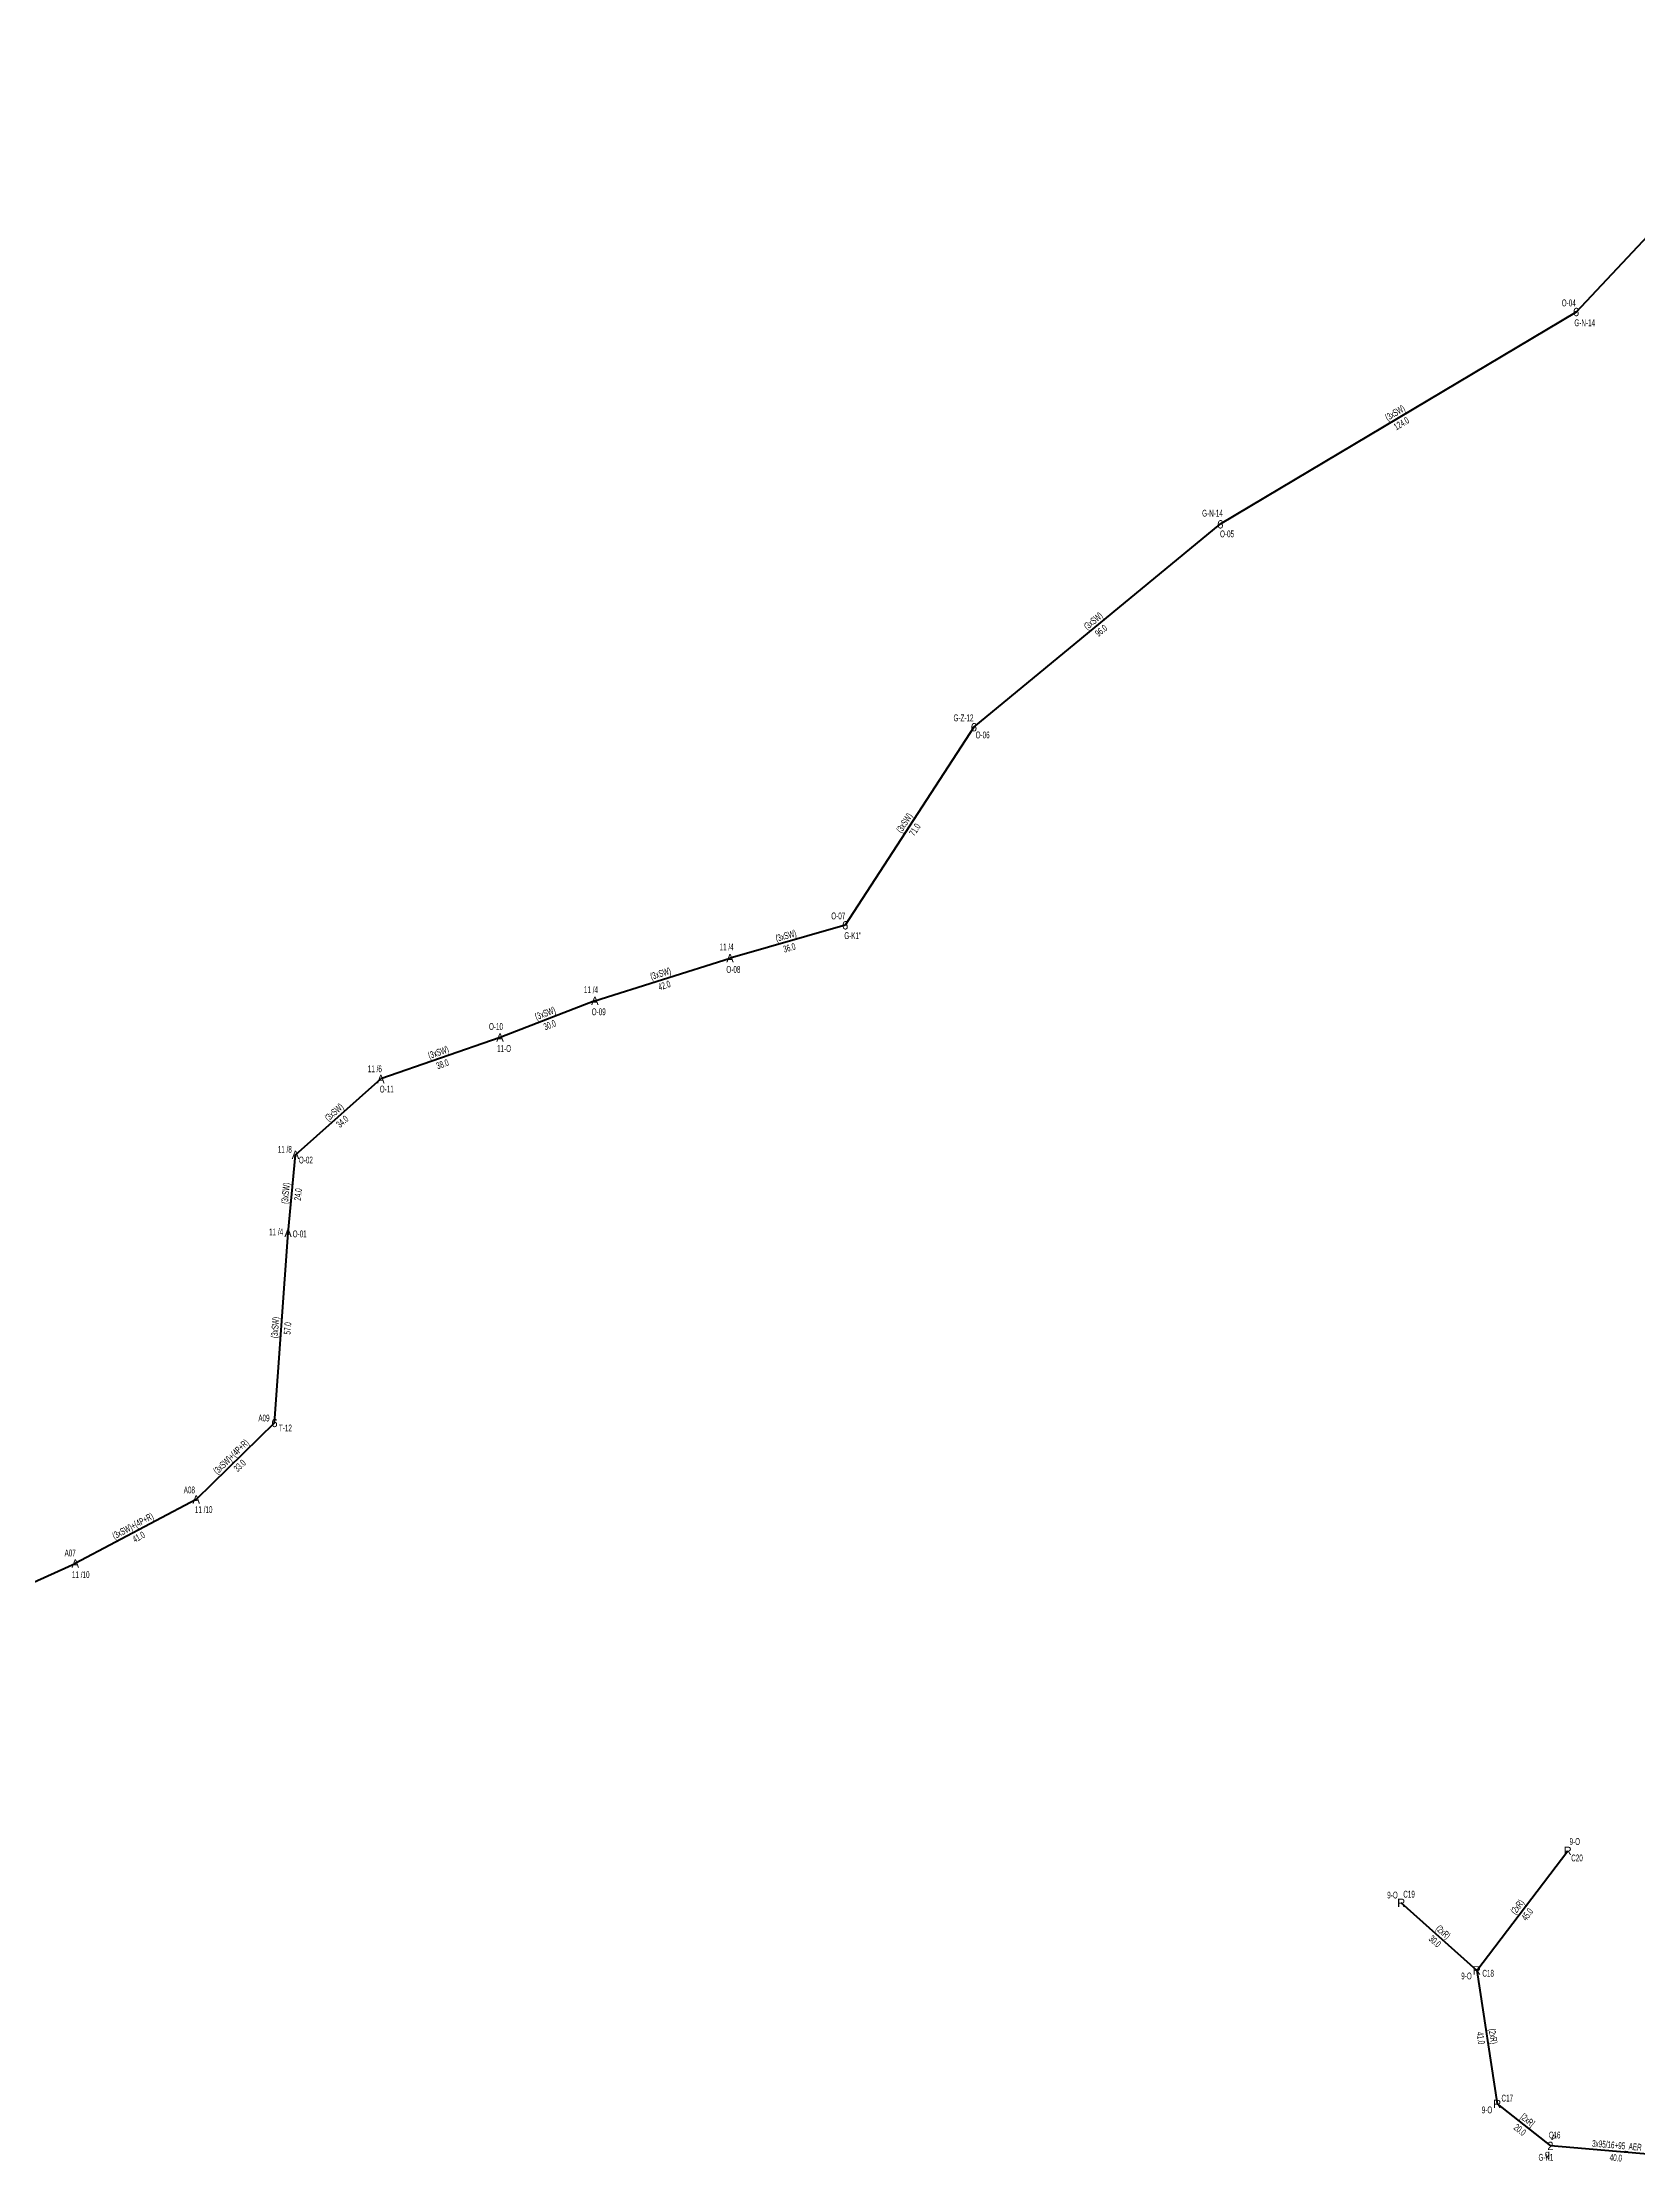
# Model space of a CAD drawing. Header units: millimetres. Extents: x 548672 to 552904, y 4175615 to 4179682.
# Drawn here: x 550205 to 550683, y 4176587 to 4177223 of the extents above; entities that cross this region are included whole.
import ezdxf
from ezdxf.enums import TextEntityAlignment as Align

# ---------------------------------------------------------------- set-up
doc = ezdxf.new("R2010")
doc.units = ezdxf.units.MM
for name, color, linetype, lineweight in [('DIREK_AG_MEVCUT', 120, 'Continuous', 25), ('DIREK_AG_YENI', 108, 'Continuous', 25), ('DIREK_ENH_MEVCUT', 6, 'Continuous', 25), ('DIREK_OG_MEVCUT', 16, 'Continuous', 25), ('HAT_AG_HAVAI_BYSK', 3, 'Continuous', 50), ('HAT_AG_HAVAI_MEVCUT', 126, 'Continuous', 50), ('HAT_AG_HAVAI_YENI', 3, 'Continuous', 50), ('HAT_OG_HAVAI_MEVCUT', 48, 'Continuous', 70)]:
    doc.layers.add(name, color=color, linetype=linetype, lineweight=lineweight)
doc.styles.add('Direk', font='B_CAD')
doc.styles.get("Standard").update_dxf_attribs({"font": 'Arial'})

msp = doc.modelspace()

# ---------------------------------------------------------------- linework, layer by layer
at = {"layer": 'HAT_AG_HAVAI_BYSK'}
msp.add_line((550641.275334, 4176604.728943), (550657.229, 4176592.154), dxfattribs=at)
at = {"layer": 'HAT_AG_HAVAI_MEVCUT'}
for q in [(550662.428293, 4176680.636058), (550612.520432, 4176665.038525), (550641.275334, 4176604.728943)]:
    msp.add_line((550635.180106, 4176644.797155), q, dxfattribs=at)
at = {"layer": 'HAT_AG_HAVAI_YENI'}
msp.add_line((550696.811, 4176588.782), (550657.229, 4176592.154), dxfattribs=at)
at = {"layer": 'HAT_OG_HAVAI_MEVCUT'}
for p, q in [((550664.94, 4177142.14), (550741, 4177223)), ((550664.94, 4177142.14), (550558.26, 4177078.47)), ((550484.38, 4177017.63), (550558.26, 4177078.47)), ((550484.38, 4177017.63), (550445.78, 4176958.21)), ((550445.78, 4176958.21), (550411.24, 4176948.35)), ((550370.71, 4176935.58), (550411.24, 4176948.35)), ((550370.71, 4176935.58), (550342.27, 4176924.58)), ((550342.27, 4176924.58), (550306.53, 4176912.12)), ((550280.93, 4176889.4), (550306.53, 4176912.12)), ((550278.71, 4176865.96), (550280.93, 4176889.4)), ((550274.66, 4176808.97), (550278.71, 4176865.96)), ((550274.66, 4176808.97), (550251.17, 4176786.05)), ((550251.17, 4176786.05), (550214.92, 4176766.83)), ((550172.2, 4176747.62), (550214.92, 4176766.83))]:
    msp.add_line(p, q, dxfattribs=at)

# ---------------------------------------------------------------- texts
at = {"layer": 'DIREK_AG_MEVCUT', "linetype": 'ByBlock', "style": 'Direk'}
for p in [(550662.428293, 4176680.636058), (550612.520432, 4176665.038525), (550635.180106, 4176644.797155)]:
    msp.add_text('R', height=2.5, dxfattribs=at).set_placement(p, align=Align.MIDDLE_CENTER)
at = {"layer": 'DIREK_AG_MEVCUT', "linetype": 'ByBlock', "width": 0.53}
for s, p in [('9-O', (550664.559041, 4176683.438581)), ('C20', (550665.214463, 4176678.517743)), ('9-O', (550609.891316, 4176667.387054)), ('C19', (550614.852097, 4176667.648762)), ('9-O', (550632.076194, 4176643.116218)), ('C18', (550638.571692, 4176643.932777))]:
    msp.add_text(s, height=2.05, dxfattribs=at).set_placement(p, align=Align.MIDDLE_CENTER)
at = {"layer": 'DIREK_AG_MEVCUT', "width": 0.53}
for s, p in [('9-O', (550638.225078, 4176602.953514)), ('C17', (550644.300237, 4176606.489614))]:
    msp.add_text(s, height=2.05, dxfattribs=at).set_placement(p, align=Align.MIDDLE_CENTER)
at = {"layer": 'DIREK_AG_MEVCUT', "style": 'Direk'}
msp.add_text('R', height=2.5, dxfattribs=at).set_placement((550641.275334, 4176604.728943), align=Align.MIDDLE_CENTER)
at = {"layer": 'DIREK_AG_YENI', "style": 'Direk'}
msp.add_text('2', height=2.5, dxfattribs=at).set_placement((550657.229, 4176592.154), align=Align.MIDDLE_CENTER)
at = {"layer": 'DIREK_AG_YENI', "width": 0.53}
for s, p in [('C16', (550658.515023, 4176595.409172)), ('G-K1', (550655.877984, 4176588.734319))]:
    msp.add_text(s, height=2.05, dxfattribs=at).set_placement(p, align=Align.MIDDLE_CENTER)
at = {"layer": 'DIREK_AG_YENI', "color": 32, "style": 'Direk'}
msp.add_text('4', height=2, rotation=158.442477, dxfattribs=at).set_placement((550658.257818, 4176594.758138), align=Align.MIDDLE_CENTER)
at = {"layer": 'DIREK_AG_YENI', "color": 4, "style": 'Direk'}
msp.add_text('q', height=2, dxfattribs=at).set_placement((550656.310412, 4176589.828877), align=Align.MIDDLE_CENTER)
at = {"layer": 'DIREK_ENH_MEVCUT', "linetype": 'ByBlock', "width": 0.53}
for s, p in [('O-04', (550662.747311, 4177144.868024)), ('G-N-14', (550667.530263, 4177138.917335)), ('G-N-14', (550555.90918, 4177081.80859)), ('O-05', (550560.275053, 4177075.608259)), ('G-Z-12', (550481.254866, 4177020.421097)), ('O-06', (550486.99045, 4177015.298573)), ('A09', (550271.484942, 4176810.442754)), ('T-12', (550277.921296, 4176807.457244))]:
    msp.add_text(s, height=2.05, dxfattribs=at).set_placement(p, align=Align.MIDDLE_CENTER)
at = {"layer": 'DIREK_ENH_MEVCUT', "linetype": 'ByBlock', "style": 'Direk'}
for p in [(550664.94, 4177142.14), (550558.26, 4177078.47), (550484.38, 4177017.63), (550274.66, 4176808.97)]:
    msp.add_text('6', height=2.5, dxfattribs=at).set_placement(p, align=Align.MIDDLE_CENTER)
at = {"layer": 'DIREK_OG_MEVCUT', "linetype": 'ByBlock', "width": 0.53}
for s, p in [('O-07', (550443.699987, 4176961.02488)), ("G-K1''", (550448.067387, 4176955.114481)), ('11 /4', (550410.226324, 4176951.726553)), ('O-08', (550412.246364, 4176944.997802)), ('11 /4', (550369.542549, 4176938.91057)), ('O-10', (550341.062446, 4176927.86509)), ('O-09', (550371.867774, 4176932.277038)), ('11-O', (550343.488303, 4176921.265667)), ('11 /6', (550304.735512, 4176915.178075)), ('O-11', (550308.301358, 4176909.101343)), ('11 /8', (550277.736052, 4176891.021128)), ('O-02', (550284.050997, 4176887.815899)), ('11 /4', (550275.134123, 4176866.256354)), ('O-01', (550282.198042, 4176865.670925)), ('A08', (550249.107093, 4176788.877439)), ('11 /10', (550253.410378, 4176782.979317)), ('A07', (550213.381722, 4176769.973836)), ('11 /10', (550216.556959, 4176763.484485))]:
    msp.add_text(s, height=2.05, dxfattribs=at).set_placement(p, align=Align.MIDDLE_CENTER)
at = {"layer": 'DIREK_OG_MEVCUT', "linetype": 'ByBlock', "style": 'Direk'}
for s, p in [('6', (550445.78, 4176958.21)), ('A', (550411.24, 4176948.35)), ('A', (550370.71, 4176935.58)), ('A', (550342.27, 4176924.58)), ('A', (550306.53, 4176912.12)), ('A', (550280.93, 4176889.4)), ('A', (550278.71, 4176865.96)), ('A', (550251.17, 4176786.05)), ('A', (550214.92, 4176766.83))]:
    msp.add_text(s, height=2.5, dxfattribs=at).set_placement(p, align=Align.MIDDLE_CENTER)
at = {"layer": 'HAT_AG_HAVAI_BYSK', "lineweight": 30, "width": 0.53}
msp.add_text('20.0', height=2.05, rotation=321.754239, dxfattribs=at).set_placement((550648.725987, 4176597.773913, 275328.6145), align=Align.TOP_CENTER)
msp.add_text('[2xR]', height=2.05, rotation=321.754239, dxfattribs=at).set_placement((550649.778347, 4176599.10903, 275328.6145), align=Align.CENTER)
at = {"layer": 'HAT_AG_HAVAI_MEVCUT', "lineweight": 30, "width": 0.53}
for rotation, p in [(52.754405, (550648.127559, 4176663.231054, 275331.214147)), (318.226313, (550624.416531, 4176655.551755, 275306.260216)), (278.649594, (550639.068053, 4176624.890881, 275320.637667))]:
    msp.add_text('(2xR)', height=2.05, rotation=rotation, dxfattribs=at).set_placement(p, align=Align.CENTER)
for s, rotation, p in [('45.0', 52.754405, (550649.480841, 4176662.202159, 275331.214147)), ('30.0', 318.226313, (550623.284007, 4176654.283925, 275306.260216)), ('41.0', 278.649594, (550637.387388, 4176624.635216, 275320.637667))]:
    msp.add_text(s, height=2.05, rotation=rotation, dxfattribs=at).set_placement(p, align=Align.TOP_CENTER)
at = {"layer": 'HAT_AG_HAVAI_YENI', "lineweight": 30, "width": 0.53}
msp.add_text('3x95/16+95_AER', height=2.05, rotation=355.129965, dxfattribs=at).set_placement((550677.091918, 4176591.314691, 275328.6145), align=Align.CENTER)
msp.add_text('40.0', height=2.05, rotation=355.129965, dxfattribs=at).set_placement((550676.947595, 4176589.620828, 275328.6145), align=Align.TOP_CENTER)
at = {"layer": 'HAT_OG_HAVAI_MEVCUT', "lineweight": 30, "width": 0.53}
for s, rotation, p in [('(3xSW)', 390.83009, (550611.16438, 4177111.034887, 275279.13)), ('(3xSW)', 39.471372, (550520.779661, 4177048.706151, 275279.13)), ('(3xSW)', 416.991726, (550464.367197, 4176988.383046, 275222.89)), ('(3xSW)', 375.93225, (550428.276675, 4176954.097349, 275205.62)), ('(3xSW)', 17.48835, (550390.719565, 4176942.775711, 275205.62)), ('(3xSW)', 381.145433, (550356.183374, 4176930.872768, 275171.135)), ('(3xSW)', 379.220036, (550324.120183, 4176919.152622, 275153.265)), ('(3xSW)', 41.589055, (550293.165784, 4176901.395736, 275153.265)), ('(3xSW)', 84.589661, (550278.973787, 4176877.760145, 275140.465)), ('(3xSW)', 85.935103, (550275.837138, 4176837.525253, 275139.355)), ('(3xSW)+(4P+R)', 404.296338, (550262.321386, 4176798.118377, 275125.585)), ('(3xSW)+(4P+R)', 387.932844, (550232.646829, 4176777.190973, 275107.46))]:
    msp.add_text(s, height=2.05, rotation=rotation, dxfattribs=at).set_placement(p, align=Align.CENTER)
for s, rotation, p in [('124.0', 390.83009, (550612.03562, 4177109.575113, 275279.13)), ('96.0', 39.471372, (550521.860339, 4177047.393849, 275279.13)), ('71.0', 416.991726, (550465.792803, 4176987.456954, 275222.89)), ('36.0', 375.93225, (550428.743325, 4176952.462651, 275205.62)), ('42.0', 17.48835, (550391.230435, 4176941.154289, 275205.62)), ('30.0', 381.145433, (550356.796626, 4176929.287232, 275171.135)), ('38.0', 379.220036, (550324.679817, 4176917.547378, 275153.265)), ('34.0', 41.589055, (550294.294216, 4176900.124264, 275153.265)), ('24.0', 84.589661, (550280.666213, 4176877.599855, 275140.465)), ('57.0', 85.935103, (550277.532862, 4176837.404747, 275139.355)), ('33.0', 404.296338, (550263.508614, 4176796.901623, 275125.585)), ('41.0', 387.932844, (550233.443171, 4176775.689027, 275107.46))]:
    msp.add_text(s, height=2.05, rotation=rotation, dxfattribs=at).set_placement(p, align=Align.TOP_CENTER)

doc.saveas('drawing.dxf')
